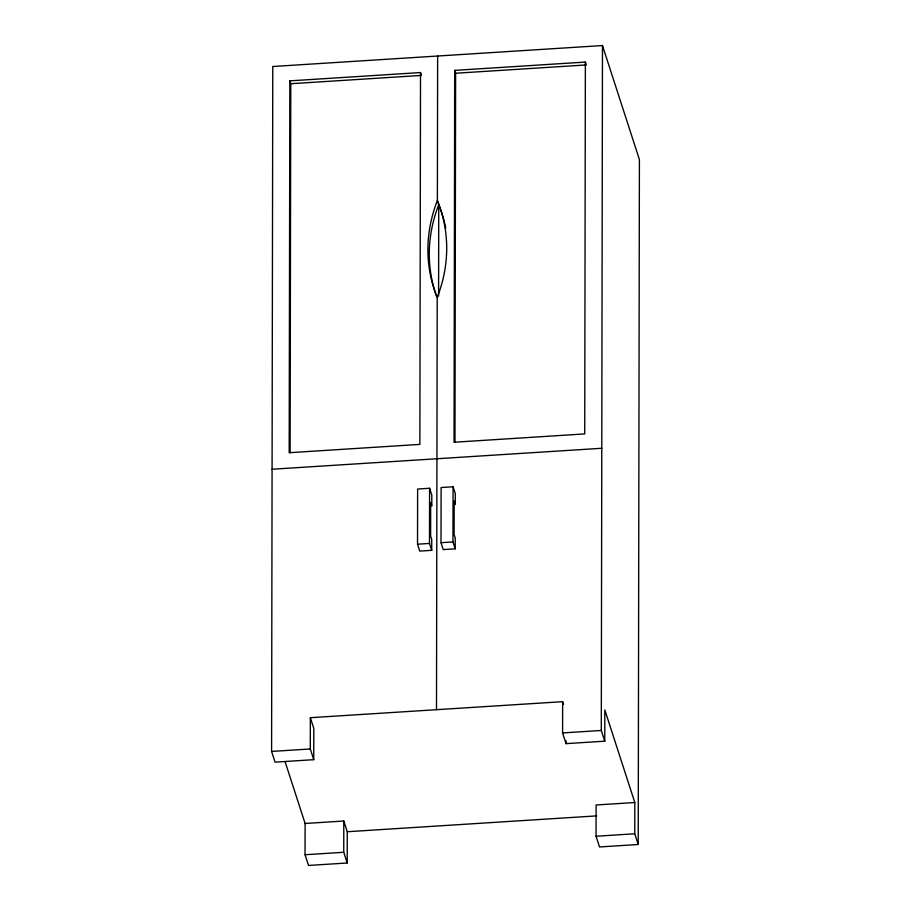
<?xml version="1.0" encoding="UTF-8"?>
<svg xmlns="http://www.w3.org/2000/svg" width="911" height="911" viewBox="0 0 911 911"><rect width="100%" height="100%" fill="white"/><g stroke="black" fill="none" stroke-linecap="round" stroke-linejoin="round"><path stroke-width="1.37" d="M563.51 704.351L562.645 701.675L310.344 717.709L313.805 728.424L313.748 759.683L275.054 762.143L271.592 751.427L272.776 66.503L602.478 45.55L639.408 159.573L638.224 844.497L599.518 846.957L596.056 836.241L596.101 804.982L634.808 802.523L634.751 833.781L638.224 844.497M289.835 80.863L289.186 452.71L419.869 444.397L420.518 72.55L289.835 80.863L290.768 83.732L290.119 452.744M305.105 823.476L343.8 821.016L347.273 831.732L347.216 862.99L308.522 865.45L305.048 854.734L305.105 823.476L285.109 761.755M313.748 759.683L310.287 748.967L310.344 717.709M347.216 862.99L343.743 852.275L343.8 821.016M417.523 544.197L417.625 489.025L429.582 488.262L431.814 495.151L431.791 505.958L430.675 502.508L430.618 536.078L431.734 539.528L431.712 550.324L419.755 551.087L417.523 544.197L429.491 543.446L431.712 550.324M429.491 543.446L429.582 488.262M436.494 709.692L437.212 297.419A159.22 140.875 -17.9 0 0 437.382 200.568L437.633 56.026M438.59 296.018L438.749 204.77L437.382 200.568A159.22 140.875 -17.9 0 0 437.212 297.419M441.015 542.705L441.118 487.533L453.074 486.77L455.306 493.66L455.284 504.455L454.168 501.016L454.111 534.586L455.227 538.037L455.204 548.832L443.247 549.595L441.015 542.705L452.972 541.943L455.204 548.832M452.972 541.943L453.074 486.77M454.691 70.375L454.042 442.234L584.725 433.921L585.374 62.073L454.691 70.375L455.614 73.244L454.976 442.256M634.808 802.523L604.813 709.931L604.756 741.178L566.061 743.638L562.588 732.934L562.645 701.675M566.061 743.638L566.061 740.802M604.756 741.178L601.294 730.474L602.478 45.55M290.768 83.732L421.451 75.419L420.518 72.55M455.614 73.244L586.308 64.943L585.374 62.073M272.082 469.233L601.784 448.269M271.592 751.427L310.287 748.967M562.588 732.934L601.294 730.474M347.273 831.732L596.739 815.88M305.048 854.734L343.743 852.275M596.056 836.241L634.751 833.781M445.73 228.171A159.22 140.875 -17.9 0 0 438.749 204.77A159.22 140.875 -17.9 0 0 436.631 296.553"/></g></svg>
